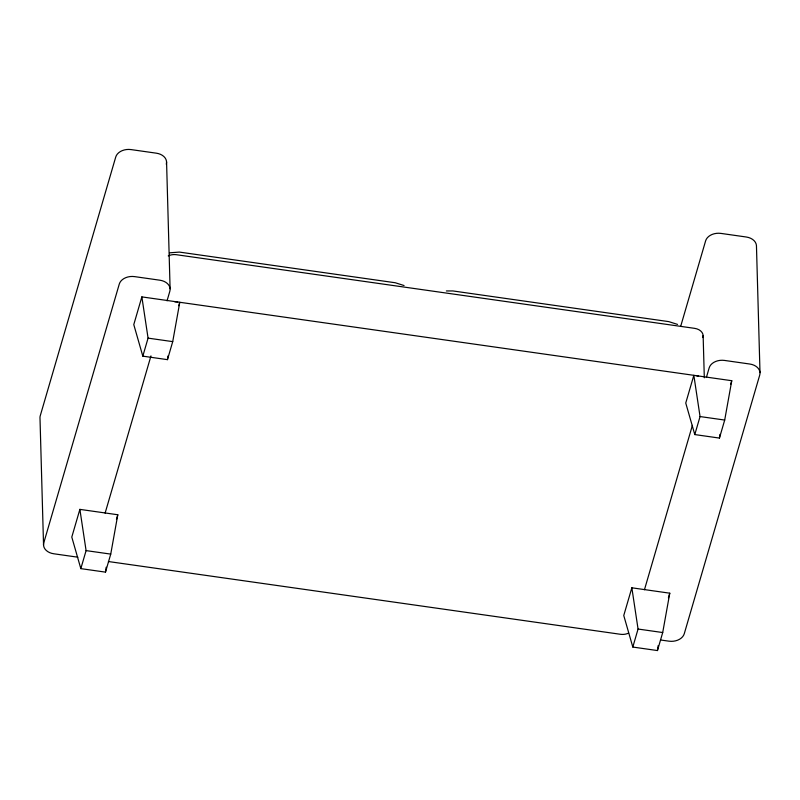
<?xml version="1.0" encoding="UTF-8"?>
<svg xmlns="http://www.w3.org/2000/svg" width="800" height="800" viewBox="0 0 800 800"><rect width="100%" height="100%" fill="white"/><g stroke="black" fill="none" stroke-linecap="round" stroke-linejoin="round"><path stroke-width="1.2" d="M105.48 572.13L110.74 554.11L117.8 514.76L79.88 509.37L71.79 537.08L80.83 568.63L105.48 572.13L106.19 567.19M694.79 434.57L700.05 416.56L693.84 375.32L685.75 403.03L694.79 434.57L719.44 438.08L724.7 420.06L731.76 380.71L141.86 296.89L133.78 324.6L142.82 356.15L167.47 359.65L168 355.94M657.46 650.56L662.71 632.54L669.77 593.19L631.85 587.8L623.76 615.51L632.81 647.05L657.46 650.56L658.16 645.61M719.44 438.08L719.97 434.37M167.47 359.65L172.72 341.63L179.78 302.28L178.77 305.74M80.83 568.63L86.09 550.61L79.88 509.37M142.82 356.15L148.07 338.13L141.86 296.89M105.12 513.11L150.97 355.91M167.04 300.82L169.84 291.24A12.93 9.41 -1.6 0 0 159.89 280.21L134.61 276.62A12.93 9.41 -1.6 0 0 119.28 284.06L43.81 542.73A12.93 9.41 -1.6 0 0 53.76 553.77L77.84 557.19M116.45 519.38L117.8 514.76M680.82 325.88L705.62 240.85A12.93 9.41 -1.6 0 1 720.96 233.41L746.24 237A12.93 9.41 -1.6 0 1 756.45 245.58L760 372.61M644.45 589.74L692.4 425.36M706.38 377.46L709.17 367.88A12.93 9.41 -1.6 0 1 724.51 360.43L749.79 364.03A12.93 9.41 -1.6 0 1 759.73 375.06L684.27 633.73A12.93 9.41 -1.6 0 1 668.94 641.17L660.51 639.98M632.81 647.05L638.06 629.04L631.85 587.8M668.42 597.81L669.77 593.19M730.75 384.17L731.76 380.71M169.76 252.81L179.4 252.09L395.29 282.76L404.07 285.55M446.36 290.96L452.86 290.94L668.75 321.62L677.53 324.4M148.07 338.13L172.72 341.63M700.05 416.56L724.7 420.06M86.09 550.61L110.74 554.11M638.06 629.04L662.71 632.54M108.4 561.53L620.48 634.29A10.77 7.84 -1.6 0 0 628.59 633.09M703.13 335.5L704.31 377.79M166.56 161.77L170.1 288.79M43.55 545.18L40 418.16A12.93 9.41 -1.6 0 1 40.27 415.71L115.73 157.04A12.93 9.41 -1.6 0 1 131.06 149.59L156.34 153.18A12.93 9.41 -1.6 0 1 166.29 164.22M695.94 375.62A10.77 7.84 -1.6 0 1 698.59 376.27M174.87 301.85A10.77 7.84 -1.6 0 1 177.68 301.98M702.91 337.55A10.77 7.84 -1.6 0 0 694.62 328.35L176.36 254.71A10.77 7.84 -1.6 0 0 168.25 255.91"/></g></svg>
